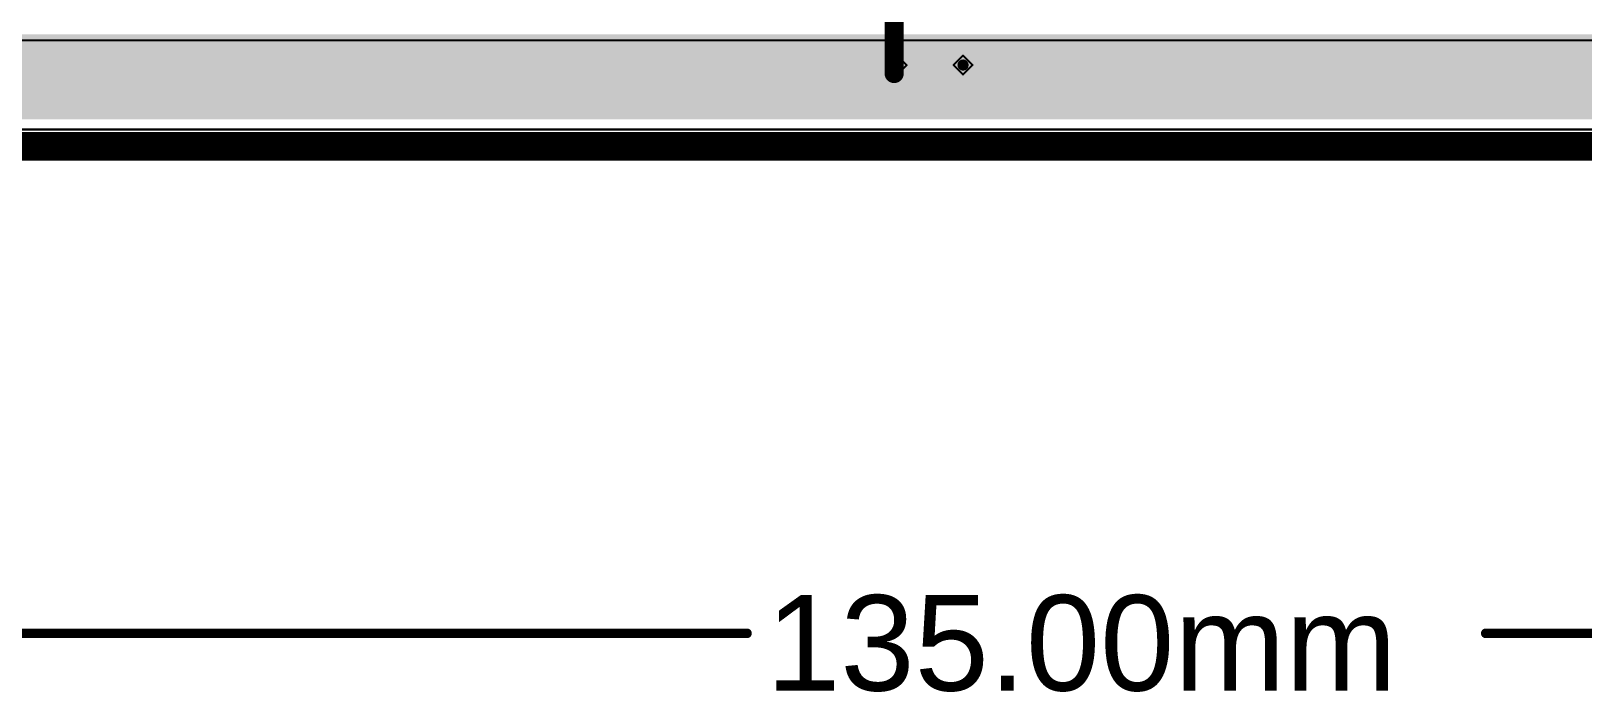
# Model space of a CAD drawing. Header units: inches. Extents: x -31 to 249, y -28 to 261.
# Drawn here: x 38.14 to 79.4, y -14.51 to 3.06 of the extents above; entities that cross this region are included whole.
import ezdxf

# ---------------------------------------------------------------- set-up
doc = ezdxf.new("R2010")
doc.units = ezdxf.units.IN
for name, color, linetype in [('Board Outline', 216, 'Continuous'), ('Bottom Layer', 5, 'Continuous'), ('Bottom Solder', 6, 'Continuous'), ('Dimension', 6, 'Continuous'), ('Drill Drawing', 1, 'Continuous'), ('Top Layer', 1, 'Continuous'), ('Top Overlay', 2, 'Continuous'), ('Top Solder', 216, 'Continuous'), ('Via Holes', 16, 'Continuous')]:
    doc.layers.add(name, color=color, linetype=linetype)
doc.styles.add('Arial', font='', dxfattribs={"height": 0.2})
doc.styles.get('Arial').set_extended_font_data('Arial')

# ---------------------------------------------------------------- blocks, each defined once
blk = doc.blocks.new('1_1376430_8_40')
at = {"layer": 'Top Overlay'}
blk.add_lwpolyline([(-56.35, -18.833, 0.127, 0.127, 0), (56.35, -18.833, 0.127, 0.127, 0)], format="xyseb", dxfattribs=at)
blk.add_lwpolyline([(-56.35, -18.833, 0.127, 0.127, 0), (56.35, -18.833, 0.127, 0.127, 0)], format="xyseb", dxfattribs=at)

msp = doc.modelspace()

# ---------------------------------------------------------------- hatches: boundary and pattern name
at = {"layer": 'Bottom Layer'}
h = msp.add_hatch(color=5, dxfattribs=at)
edge = h.paths.add_edge_path()
edge.add_arc((61.163, 2.159), 0.3, 0, 360)
h = msp.add_hatch(color=5, dxfattribs=at)
edge = h.paths.add_edge_path()
edge.add_arc((62.916, 2.159), 0.3, 0, 360)
at = {"layer": 'Bottom Solder'}
h = msp.add_hatch(color=6, dxfattribs=at)
edge = h.paths.add_edge_path()
edge.add_arc((61.163, 2.159), 0.402, 0, 360)
h = msp.add_hatch(color=6, dxfattribs=at)
edge = h.paths.add_edge_path()
edge.add_arc((62.916, 2.159), 0.402, 0, 360)
at = {"layer": 'Top Layer'}
msp.add_hatch(color=1, dxfattribs=at).paths.add_polyline_path([(32.512, 0.711), (98.683, 0.711), (98.683, 2.972), (32.512, 2.972)])
h = msp.add_hatch(color=1, dxfattribs=at)
edge = h.paths.add_edge_path()
edge.add_arc((61.163, 2.159), 0.3, 0, 360)
h = msp.add_hatch(color=1, dxfattribs=at)
edge = h.paths.add_edge_path()
edge.add_arc((62.916, 2.159), 0.3, 0, 360)
at = {"layer": 'Top Solder'}
h = msp.add_hatch(color=216, dxfattribs=at)
edge = h.paths.add_edge_path()
edge.add_arc((61.163, 2.159), 0.402, 0, 360)
h = msp.add_hatch(color=216, dxfattribs=at)
edge = h.paths.add_edge_path()
edge.add_arc((62.916, 2.159), 0.402, 0, 360)
at = {"layer": 'Via Holes'}
h = msp.add_hatch(color=7, dxfattribs=at)
edge = h.paths.add_edge_path()
edge.add_arc((61.163, 2.159), 0.15, 0, 360)
h = msp.add_hatch(color=7, dxfattribs=at)
edge = h.paths.add_edge_path()
edge.add_arc((62.916, 2.159), 0.15, 0, 360)

# ---------------------------------------------------------------- linework, layer by layer
at = {"layer": 'Board Outline'}
msp.add_lwpolyline([(0, 0, 0.762, 0.762, 0), (135, 0, 0.762, 0.762, 0)], format="xyseb", dxfattribs=at)
at = {"layer": 'Bottom Layer'}
for p, q in [((2.21, 2.819), (95.377, 2.819)), ((95.377, 0.432), (0.259, 0.432))]:
    msp.add_line(p, q, dxfattribs=at)
at = {"layer": 'Dimension'}
for points in [[(0, -12.954, 0.254, 0.254, 0), (57.174, -12.954, 0.254, 0.254, 0)], [(76.81, -12.954, 0.254, 0.254, 0), (135, -12.954, 0.254, 0.254, 0)]]:
    msp.add_lwpolyline(points, format="xyseb", dxfattribs=at)
for points in [[(57.11, -12.954, 0.127, 0.127, 1), (57.237, -12.954, 0.127, 0.127, 1)], [(76.747, -12.954, 0.127, 0.127, 1), (76.874, -12.954, 0.127, 0.127, 1)]]:
    msp.add_lwpolyline(points, format="xyseb", close=True, dxfattribs=at)
at = {"layer": 'Drill Drawing'}
for points in [[(60.909, 2.159, 0.0508, 0.0508, 0), (61.163, 2.413, 0.0508, 0.0508, 0)], [(60.909, 2.159, 0.0508, 0.0508, 0), (61.163, 1.905, 0.0508, 0.0508, 0)], [(61.163, 2.413, 0.0508, 0.0508, 0), (61.417, 2.159, 0.0508, 0.0508, 0)], [(61.163, 1.905, 0.0508, 0.0508, 0), (61.417, 2.159, 0.0508, 0.0508, 0)], [(62.662, 2.159, 0.0508, 0.0508, 0), (62.916, 2.413, 0.0508, 0.0508, 0)], [(62.662, 2.159, 0.0508, 0.0508, 0), (62.916, 1.905, 0.0508, 0.0508, 0)], [(62.916, 2.413, 0.0508, 0.0508, 0), (63.17, 2.159, 0.0508, 0.0508, 0)], [(62.916, 1.905, 0.0508, 0.0508, 0), (63.17, 2.159, 0.0508, 0.0508, 0)]]:
    msp.add_lwpolyline(points, format="xyseb", dxfattribs=at)
for points in [[(60.897, 2.159, 0.0254, 0.0254, 1), (60.922, 2.159, 0.0254, 0.0254, 1)], [(60.897, 2.159, 0.0254, 0.0254, 1), (60.922, 2.159, 0.0254, 0.0254, 1)], [(61.151, 2.413, 0.0254, 0.0254, 1), (61.176, 2.413, 0.0254, 0.0254, 1)], [(61.151, 2.413, 0.0254, 0.0254, 1), (61.176, 2.413, 0.0254, 0.0254, 1)], [(61.404, 2.159, 0.0254, 0.0254, 1), (61.43, 2.159, 0.0254, 0.0254, 1)], [(61.404, 2.159, 0.0254, 0.0254, 1), (61.43, 2.159, 0.0254, 0.0254, 1)], [(62.649, 2.159, 0.0254, 0.0254, 1), (62.674, 2.159, 0.0254, 0.0254, 1)], [(62.649, 2.159, 0.0254, 0.0254, 1), (62.674, 2.159, 0.0254, 0.0254, 1)], [(62.903, 2.413, 0.0254, 0.0254, 1), (62.928, 2.413, 0.0254, 0.0254, 1)], [(62.903, 2.413, 0.0254, 0.0254, 1), (62.928, 2.413, 0.0254, 0.0254, 1)], [(63.157, 2.159, 0.0254, 0.0254, 1), (63.182, 2.159, 0.0254, 0.0254, 1)], [(63.157, 2.159, 0.0254, 0.0254, 1), (63.182, 2.159, 0.0254, 0.0254, 1)], [(61.151, 1.905, 0.0254, 0.0254, 1), (61.176, 1.905, 0.0254, 0.0254, 1)], [(61.151, 1.905, 0.0254, 0.0254, 1), (61.176, 1.905, 0.0254, 0.0254, 1)], [(62.903, 1.905, 0.0254, 0.0254, 1), (62.928, 1.905, 0.0254, 0.0254, 1)], [(62.903, 1.905, 0.0254, 0.0254, 1), (62.928, 1.905, 0.0254, 0.0254, 1)]]:
    msp.add_lwpolyline(points, format="xyseb", close=True, dxfattribs=at)
at = {"layer": 'Top Layer'}
for p, q in [((32.512, 0.452), (103.59, 0.452)), ((134.741, 0.259), (0.259, 0.259))]:
    msp.add_line(p, q, dxfattribs=at)
for points in [[(61.085, 2.159, 0.508, 0.508, 0), (61.085, 16.067, 0.508, 0.508, 0)], [(61.085, 1.933, 0.508, 0.508, 0), (61.085, 2.159, 0.508, 0.508, 0)]]:
    msp.add_lwpolyline(points, format="xyseb", dxfattribs=at)
for points in [[(60.958, 2.159, 0.254, 0.254, 1), (61.212, 2.159, 0.254, 0.254, 1)], [(60.958, 2.159, 0.254, 0.254, 1), (61.212, 2.159, 0.254, 0.254, 1)], [(60.958, 1.933, 0.254, 0.254, 1), (61.212, 1.933, 0.254, 0.254, 1)]]:
    msp.add_lwpolyline(points, format="xyseb", close=True, dxfattribs=at)

# ---------------------------------------------------------------- block references
msp.add_blockref('1_1376430_8_40', (67.535, 18.842))

# ---------------------------------------------------------------- texts
at = {"layer": 'Dimension', "style": 'Arial'}
msp.add_text('135.00mm', height=2.54, dxfattribs=at).set_placement((57.682, -14.478))

doc.saveas('drawing.dxf')
